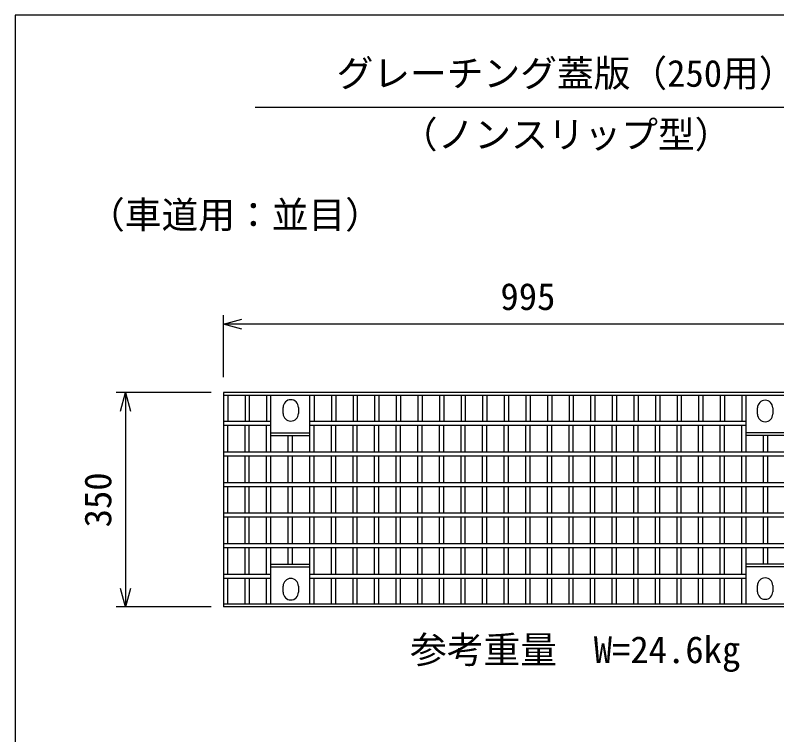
# Model space of a CAD drawing. Units: millimetres, scale not verified. Extents: x -25200 to 25200, y -8910 to 8910.
# Drawn here: x -16762 to -15518, y 2258 to 3433 of the extents above; entities that cross this region are included whole.
import ezdxf
from ezdxf.enums import TextEntityAlignment as Align

# ---------------------------------------------------------------- set-up
doc = ezdxf.new("R2010")
doc.units = ezdxf.units.MM
doc.header["$LTSCALE"] = 30
for name, color, linetype, lineweight in [('0-0_DIM', 7, 'Continuous', 25), ('0-2_HATCH', 6, 'Continuous', 25), ('0-7_TXT', 7, 'Continuous', 25)]:
    doc.layers.add(name, color=color, linetype=linetype, lineweight=lineweight)
doc.styles.add('ＭＳ ゴシック', font='')
doc.styles.get('ＭＳ ゴシック').set_extended_font_data('MS Gothic')

msp = doc.modelspace()

# ---------------------------------------------------------------- linework, layer by layer
at = {"layer": '0-0_DIM'}
for p, q in [((-16422.21, 2841.63), (-16422.21, 2943.22)), ((-15427.21, 2928.22), (-16422.21, 2928.22)), ((-16442.21, 2816.41), (-16597.21, 2816.41)), ((-16582.21, 2816.41), (-16582.21, 2466.41)), ((-16442.21, 2466.41), (-16597.21, 2466.41))]:
    msp.add_line(p, q, dxfattribs=at)
for points in [[(-16392.21, 2920.18), (-16422.21, 2928.22), (-16392.21, 2936.26)], [(-16590.25, 2786.41), (-16582.21, 2816.41), (-16574.17, 2786.41)], [(-16574.17, 2496.41), (-16582.21, 2466.41), (-16590.25, 2496.41)]]:
    msp.add_lwpolyline(points, dxfattribs=at)
at = {"layer": '0-2_HATCH'}
for p, q in [((-15427.21, 2816.41), (-16422.21, 2816.41)), ((-16422.21, 2816.41), (-16422.21, 2466.41)), ((-15427.21, 2811.91), (-16422.21, 2811.91)), ((-16415.21, 2811.91), (-16415.21, 2769.41)), ((-16386.93, 2811.91), (-16386.93, 2769.41)), ((-16379.93, 2811.91), (-16379.93, 2769.41)), ((-16351.64, 2811.91), (-16351.64, 2769.41)), ((-16344.64, 2719.41), (-16344.64, 2811.91)), ((-16281.07, 2719.41), (-16281.07, 2811.91)), ((-16274.07, 2811.91), (-16274.07, 2769.41)), ((-16245.78, 2811.91), (-16245.78, 2769.41)), ((-16238.78, 2811.91), (-16238.78, 2769.41)), ((-16210.5, 2811.91), (-16210.5, 2769.41)), ((-16203.5, 2811.91), (-16203.5, 2769.41)), ((-16175.21, 2811.91), (-16175.21, 2769.41)), ((-16168.21, 2811.91), (-16168.21, 2769.41)), ((-16139.93, 2811.91), (-16139.93, 2769.41)), ((-16132.93, 2811.91), (-16132.93, 2769.41)), ((-16104.64, 2811.91), (-16104.64, 2769.41)), ((-16097.64, 2811.91), (-16097.64, 2769.41)), ((-16069.36, 2811.91), (-16069.36, 2769.41)), ((-16062.36, 2811.91), (-16062.36, 2769.41)), ((-16034.07, 2811.91), (-16034.07, 2769.41)), ((-16027.07, 2811.91), (-16027.07, 2769.41)), ((-15998.78, 2811.91), (-15998.78, 2769.41)), ((-15991.78, 2811.91), (-15991.78, 2769.41)), ((-15963.5, 2811.91), (-15963.5, 2769.41)), ((-15956.5, 2811.91), (-15956.5, 2769.41)), ((-15928.21, 2811.91), (-15928.21, 2769.41)), ((-15921.21, 2811.91), (-15921.21, 2769.41)), ((-15892.93, 2811.91), (-15892.93, 2769.41)), ((-15885.93, 2811.91), (-15885.93, 2769.41)), ((-15857.64, 2811.91), (-15857.64, 2769.41)), ((-15850.64, 2811.91), (-15850.64, 2769.41)), ((-15822.36, 2811.91), (-15822.36, 2769.41)), ((-15815.36, 2811.91), (-15815.36, 2769.41)), ((-15787.07, 2811.91), (-15787.07, 2769.41)), ((-15780.07, 2811.91), (-15780.07, 2769.41)), ((-15751.78, 2811.91), (-15751.78, 2769.41)), ((-15744.78, 2811.91), (-15744.78, 2769.41)), ((-15716.5, 2811.91), (-15716.5, 2769.41)), ((-15709.5, 2811.91), (-15709.5, 2769.41)), ((-15681.21, 2811.91), (-15681.21, 2769.41)), ((-15674.21, 2811.91), (-15674.21, 2769.41)), ((-15645.93, 2811.91), (-15645.93, 2769.41)), ((-15638.93, 2811.91), (-15638.93, 2769.41)), ((-15610.64, 2811.91), (-15610.64, 2769.41)), ((-15603.64, 2811.91), (-15603.64, 2769.41)), ((-15575.36, 2811.91), (-15575.36, 2769.41)), ((-15568.36, 2719.41), (-15568.36, 2811.91)), ((-16324.71, 2782.41), (-16324.71, 2792.41)), ((-16299.71, 2792.41), (-16299.71, 2782.41)), ((-15549.71, 2781.41), (-15549.71, 2791.41)), ((-15524.71, 2791.41), (-15524.71, 2781.41)), ((-16344.64, 2769.41), (-16422.21, 2769.41)), ((-16422.21, 2763.41), (-16344.64, 2763.41)), ((-16415.21, 2719.41), (-16415.21, 2763.41)), ((-16386.93, 2719.41), (-16386.93, 2763.41)), ((-16379.93, 2719.41), (-16379.93, 2763.41)), ((-16351.64, 2719.41), (-16351.64, 2763.41)), ((-15568.36, 2769.41), (-16281.07, 2769.41)), ((-16281.07, 2763.41), (-15568.36, 2763.41)), ((-16274.07, 2719.41), (-16274.07, 2763.41)), ((-16245.78, 2719.41), (-16245.78, 2763.41)), ((-16238.78, 2719.41), (-16238.78, 2763.41)), ((-16210.5, 2719.41), (-16210.5, 2763.41)), ((-16203.5, 2719.41), (-16203.5, 2763.41)), ((-16175.21, 2719.41), (-16175.21, 2763.41)), ((-16168.21, 2719.41), (-16168.21, 2763.41)), ((-16139.93, 2719.41), (-16139.93, 2763.41)), ((-16132.93, 2719.41), (-16132.93, 2763.41)), ((-16104.64, 2719.41), (-16104.64, 2763.41)), ((-16097.64, 2719.41), (-16097.64, 2763.41)), ((-16069.36, 2719.41), (-16069.36, 2763.41)), ((-16062.36, 2719.41), (-16062.36, 2763.41)), ((-16034.07, 2719.41), (-16034.07, 2763.41)), ((-16027.07, 2719.41), (-16027.07, 2763.41)), ((-15998.78, 2719.41), (-15998.78, 2763.41)), ((-15991.78, 2719.41), (-15991.78, 2763.41)), ((-15963.5, 2719.41), (-15963.5, 2763.41)), ((-15956.5, 2719.41), (-15956.5, 2763.41)), ((-15928.21, 2719.41), (-15928.21, 2763.41)), ((-15921.21, 2719.41), (-15921.21, 2763.41)), ((-15892.93, 2719.41), (-15892.93, 2763.41)), ((-15885.93, 2719.41), (-15885.93, 2763.41)), ((-15857.64, 2719.41), (-15857.64, 2763.41)), ((-15850.64, 2719.41), (-15850.64, 2763.41)), ((-15822.36, 2719.41), (-15822.36, 2763.41)), ((-15815.36, 2719.41), (-15815.36, 2763.41)), ((-15787.07, 2719.41), (-15787.07, 2763.41)), ((-15780.07, 2719.41), (-15780.07, 2763.41)), ((-15751.78, 2719.41), (-15751.78, 2763.41)), ((-15744.78, 2719.41), (-15744.78, 2763.41)), ((-15716.5, 2719.41), (-15716.5, 2763.41)), ((-15709.5, 2719.41), (-15709.5, 2763.41)), ((-15681.21, 2719.41), (-15681.21, 2763.41)), ((-15674.21, 2719.41), (-15674.21, 2763.41)), ((-15645.93, 2719.41), (-15645.93, 2763.41)), ((-15638.93, 2719.41), (-15638.93, 2763.41)), ((-15610.64, 2719.41), (-15610.64, 2763.41)), ((-15603.64, 2719.41), (-15603.64, 2763.41)), ((-15575.36, 2719.41), (-15575.36, 2763.41)), ((-16344.64, 2750.91), (-16281.07, 2750.91)), ((-15504.78, 2750.91), (-15568.36, 2750.91)), ((-16344.64, 2746.41), (-16281.07, 2746.41)), ((-16316.36, 2719.41), (-16316.36, 2746.41)), ((-16309.36, 2719.41), (-16309.36, 2746.41)), ((-15504.78, 2746.41), (-15568.36, 2746.41)), ((-15540.07, 2719.41), (-15540.07, 2746.41)), ((-15533.07, 2719.41), (-15533.07, 2746.41)), ((-15427.21, 2719.41), (-16422.21, 2719.41)), ((-16422.21, 2713.41), (-15427.21, 2713.41)), ((-16415.21, 2669.41), (-16415.21, 2713.41)), ((-16386.93, 2669.41), (-16386.93, 2713.41)), ((-16379.93, 2669.41), (-16379.93, 2713.41)), ((-16351.64, 2669.41), (-16351.64, 2713.41)), ((-16344.64, 2669.41), (-16344.64, 2713.41)), ((-16316.36, 2669.41), (-16316.36, 2713.41)), ((-16309.36, 2669.41), (-16309.36, 2713.41)), ((-16281.07, 2669.41), (-16281.07, 2713.41)), ((-16274.07, 2669.41), (-16274.07, 2713.41)), ((-16245.78, 2669.41), (-16245.78, 2713.41)), ((-16238.78, 2669.41), (-16238.78, 2713.41)), ((-16210.5, 2669.41), (-16210.5, 2713.41)), ((-16203.5, 2669.41), (-16203.5, 2713.41)), ((-16175.21, 2669.41), (-16175.21, 2713.41)), ((-16168.21, 2669.41), (-16168.21, 2713.41)), ((-16139.93, 2669.41), (-16139.93, 2713.41)), ((-16132.93, 2669.41), (-16132.93, 2713.41)), ((-16104.64, 2669.41), (-16104.64, 2713.41)), ((-16097.64, 2669.41), (-16097.64, 2713.41)), ((-16069.36, 2669.41), (-16069.36, 2713.41)), ((-16062.36, 2669.41), (-16062.36, 2713.41)), ((-16034.07, 2669.41), (-16034.07, 2713.41)), ((-16027.07, 2669.41), (-16027.07, 2713.41)), ((-15998.78, 2669.41), (-15998.78, 2713.41)), ((-15991.78, 2669.41), (-15991.78, 2713.41)), ((-15963.5, 2669.41), (-15963.5, 2713.41)), ((-15956.5, 2669.41), (-15956.5, 2713.41)), ((-15928.21, 2669.41), (-15928.21, 2713.41)), ((-15921.21, 2669.41), (-15921.21, 2713.41)), ((-15892.93, 2669.41), (-15892.93, 2713.41)), ((-15885.93, 2669.41), (-15885.93, 2713.41)), ((-15857.64, 2669.41), (-15857.64, 2713.41)), ((-15850.64, 2669.41), (-15850.64, 2713.41)), ((-15822.36, 2669.41), (-15822.36, 2713.41)), ((-15815.36, 2669.41), (-15815.36, 2713.41)), ((-15787.07, 2669.41), (-15787.07, 2713.41)), ((-15780.07, 2669.41), (-15780.07, 2713.41)), ((-15751.78, 2669.41), (-15751.78, 2713.41)), ((-15744.78, 2669.41), (-15744.78, 2713.41)), ((-15716.5, 2669.41), (-15716.5, 2713.41)), ((-15709.5, 2669.41), (-15709.5, 2713.41)), ((-15681.21, 2669.41), (-15681.21, 2713.41)), ((-15674.21, 2669.41), (-15674.21, 2713.41)), ((-15645.93, 2669.41), (-15645.93, 2713.41)), ((-15638.93, 2669.41), (-15638.93, 2713.41)), ((-15610.64, 2669.41), (-15610.64, 2713.41)), ((-15603.64, 2669.41), (-15603.64, 2713.41)), ((-15575.36, 2669.41), (-15575.36, 2713.41)), ((-15568.36, 2669.41), (-15568.36, 2713.41)), ((-15540.07, 2669.41), (-15540.07, 2713.41)), ((-15533.07, 2669.41), (-15533.07, 2713.41)), ((-15427.21, 2669.41), (-16422.21, 2669.41)), ((-16422.21, 2663.41), (-15427.21, 2663.41)), ((-16415.21, 2619.41), (-16415.21, 2663.41)), ((-16386.93, 2619.41), (-16386.93, 2663.41)), ((-16379.93, 2619.41), (-16379.93, 2663.41)), ((-16351.64, 2619.41), (-16351.64, 2663.41)), ((-16344.64, 2619.41), (-16344.64, 2663.41)), ((-16316.36, 2619.41), (-16316.36, 2663.41)), ((-16309.36, 2619.41), (-16309.36, 2663.41)), ((-16281.07, 2619.41), (-16281.07, 2663.41)), ((-16274.07, 2619.41), (-16274.07, 2663.41)), ((-16245.78, 2619.41), (-16245.78, 2663.41)), ((-16238.78, 2619.41), (-16238.78, 2663.41)), ((-16210.5, 2619.41), (-16210.5, 2663.41)), ((-16203.5, 2619.41), (-16203.5, 2663.41)), ((-16175.21, 2619.41), (-16175.21, 2663.41)), ((-16168.21, 2619.41), (-16168.21, 2663.41)), ((-16139.93, 2619.41), (-16139.93, 2663.41)), ((-16132.93, 2619.41), (-16132.93, 2663.41)), ((-16104.64, 2619.41), (-16104.64, 2663.41)), ((-16097.64, 2619.41), (-16097.64, 2663.41)), ((-16069.36, 2619.41), (-16069.36, 2663.41)), ((-16062.36, 2619.41), (-16062.36, 2663.41)), ((-16034.07, 2619.41), (-16034.07, 2663.41)), ((-16027.07, 2619.41), (-16027.07, 2663.41)), ((-15998.78, 2619.41), (-15998.78, 2663.41)), ((-15991.78, 2619.41), (-15991.78, 2663.41)), ((-15963.5, 2619.41), (-15963.5, 2663.41)), ((-15956.5, 2619.41), (-15956.5, 2663.41)), ((-15928.21, 2619.41), (-15928.21, 2663.41)), ((-15921.21, 2619.41), (-15921.21, 2663.41)), ((-15892.93, 2619.41), (-15892.93, 2663.41)), ((-15885.93, 2619.41), (-15885.93, 2663.41)), ((-15857.64, 2619.41), (-15857.64, 2663.41)), ((-15850.64, 2619.41), (-15850.64, 2663.41)), ((-15822.36, 2619.41), (-15822.36, 2663.41)), ((-15815.36, 2619.41), (-15815.36, 2663.41)), ((-15787.07, 2619.41), (-15787.07, 2663.41)), ((-15780.07, 2619.41), (-15780.07, 2663.41)), ((-15751.78, 2619.41), (-15751.78, 2663.41)), ((-15744.78, 2619.41), (-15744.78, 2663.41)), ((-15716.5, 2619.41), (-15716.5, 2663.41)), ((-15709.5, 2619.41), (-15709.5, 2663.41)), ((-15681.21, 2619.41), (-15681.21, 2663.41)), ((-15674.21, 2619.41), (-15674.21, 2663.41)), ((-15645.93, 2619.41), (-15645.93, 2663.41)), ((-15638.93, 2619.41), (-15638.93, 2663.41)), ((-15610.64, 2619.41), (-15610.64, 2663.41)), ((-15603.64, 2619.41), (-15603.64, 2663.41)), ((-15575.36, 2619.41), (-15575.36, 2663.41)), ((-15568.36, 2619.41), (-15568.36, 2663.41)), ((-15540.07, 2619.41), (-15540.07, 2663.41)), ((-15533.07, 2619.41), (-15533.07, 2663.41)), ((-15427.21, 2619.41), (-16422.21, 2619.41)), ((-16422.21, 2613.41), (-15427.21, 2613.41)), ((-16415.21, 2569.41), (-16415.21, 2613.41)), ((-16386.93, 2569.41), (-16386.93, 2613.41)), ((-16379.93, 2569.41), (-16379.93, 2613.41)), ((-16351.64, 2569.41), (-16351.64, 2613.41)), ((-16344.64, 2569.41), (-16344.64, 2613.41)), ((-16316.36, 2569.41), (-16316.36, 2613.41)), ((-16309.36, 2569.41), (-16309.36, 2613.41)), ((-16281.07, 2569.41), (-16281.07, 2613.41)), ((-16274.07, 2569.41), (-16274.07, 2613.41)), ((-16245.78, 2569.41), (-16245.78, 2613.41)), ((-16238.78, 2569.41), (-16238.78, 2613.41)), ((-16210.5, 2569.41), (-16210.5, 2613.41)), ((-16203.5, 2569.41), (-16203.5, 2613.41)), ((-16175.21, 2569.41), (-16175.21, 2613.41)), ((-16168.21, 2569.41), (-16168.21, 2613.41)), ((-16139.93, 2569.41), (-16139.93, 2613.41)), ((-16132.93, 2569.41), (-16132.93, 2613.41)), ((-16104.64, 2569.41), (-16104.64, 2613.41)), ((-16097.64, 2569.41), (-16097.64, 2613.41)), ((-16069.36, 2569.41), (-16069.36, 2613.41)), ((-16062.36, 2569.41), (-16062.36, 2613.41)), ((-16034.07, 2569.41), (-16034.07, 2613.41)), ((-16027.07, 2569.41), (-16027.07, 2613.41)), ((-15998.78, 2569.41), (-15998.78, 2613.41)), ((-15991.78, 2569.41), (-15991.78, 2613.41)), ((-15963.5, 2569.41), (-15963.5, 2613.41)), ((-15956.5, 2569.41), (-15956.5, 2613.41)), ((-15928.21, 2569.41), (-15928.21, 2613.41)), ((-15921.21, 2569.41), (-15921.21, 2613.41)), ((-15892.93, 2569.41), (-15892.93, 2613.41)), ((-15885.93, 2569.41), (-15885.93, 2613.41)), ((-15857.64, 2569.41), (-15857.64, 2613.41)), ((-15850.64, 2569.41), (-15850.64, 2613.41)), ((-15822.36, 2569.41), (-15822.36, 2613.41)), ((-15815.36, 2569.41), (-15815.36, 2613.41)), ((-15787.07, 2569.41), (-15787.07, 2613.41)), ((-15780.07, 2569.41), (-15780.07, 2613.41)), ((-15751.78, 2569.41), (-15751.78, 2613.41)), ((-15744.78, 2569.41), (-15744.78, 2613.41)), ((-15716.5, 2569.41), (-15716.5, 2613.41)), ((-15709.5, 2569.41), (-15709.5, 2613.41)), ((-15681.21, 2569.41), (-15681.21, 2613.41)), ((-15674.21, 2569.41), (-15674.21, 2613.41)), ((-15645.93, 2569.41), (-15645.93, 2613.41)), ((-15638.93, 2569.41), (-15638.93, 2613.41)), ((-15610.64, 2569.41), (-15610.64, 2613.41)), ((-15603.64, 2569.41), (-15603.64, 2613.41)), ((-15575.36, 2569.41), (-15575.36, 2613.41)), ((-15568.36, 2569.41), (-15568.36, 2613.41)), ((-15540.07, 2569.41), (-15540.07, 2613.41)), ((-15533.07, 2569.41), (-15533.07, 2613.41)), ((-15427.21, 2569.41), (-16422.21, 2569.41)), ((-16422.21, 2563.41), (-15427.21, 2563.41)), ((-16415.21, 2519.41), (-16415.21, 2563.41)), ((-16386.93, 2519.41), (-16386.93, 2563.41)), ((-16379.93, 2519.41), (-16379.93, 2563.41)), ((-16351.64, 2519.41), (-16351.64, 2563.41)), ((-16344.64, 2470.91), (-16344.64, 2563.41)), ((-16316.36, 2536.41), (-16316.36, 2563.41)), ((-16309.36, 2536.41), (-16309.36, 2563.41)), ((-16281.07, 2470.91), (-16281.07, 2563.41)), ((-16274.07, 2519.41), (-16274.07, 2563.41)), ((-16245.78, 2519.41), (-16245.78, 2563.41)), ((-16238.78, 2519.41), (-16238.78, 2563.41)), ((-16210.5, 2519.41), (-16210.5, 2563.41)), ((-16203.5, 2519.41), (-16203.5, 2563.41)), ((-16175.21, 2519.41), (-16175.21, 2563.41)), ((-16168.21, 2519.41), (-16168.21, 2563.41)), ((-16139.93, 2519.41), (-16139.93, 2563.41)), ((-16132.93, 2519.41), (-16132.93, 2563.41)), ((-16104.64, 2519.41), (-16104.64, 2563.41)), ((-16097.64, 2519.41), (-16097.64, 2563.41)), ((-16069.36, 2519.41), (-16069.36, 2563.41)), ((-16062.36, 2519.41), (-16062.36, 2563.41)), ((-16034.07, 2519.41), (-16034.07, 2563.41)), ((-16027.07, 2519.41), (-16027.07, 2563.41)), ((-15998.78, 2519.41), (-15998.78, 2563.41)), ((-15991.78, 2519.41), (-15991.78, 2563.41)), ((-15963.5, 2519.41), (-15963.5, 2563.41)), ((-15956.5, 2519.41), (-15956.5, 2563.41)), ((-15928.21, 2519.41), (-15928.21, 2563.41)), ((-15921.21, 2519.41), (-15921.21, 2563.41)), ((-15892.93, 2519.41), (-15892.93, 2563.41)), ((-15885.93, 2519.41), (-15885.93, 2563.41)), ((-15857.64, 2519.41), (-15857.64, 2563.41)), ((-15850.64, 2519.41), (-15850.64, 2563.41)), ((-15822.36, 2519.41), (-15822.36, 2563.41)), ((-15815.36, 2519.41), (-15815.36, 2563.41)), ((-15787.07, 2519.41), (-15787.07, 2563.41)), ((-15780.07, 2519.41), (-15780.07, 2563.41)), ((-15751.78, 2519.41), (-15751.78, 2563.41)), ((-15744.78, 2519.41), (-15744.78, 2563.41)), ((-15716.5, 2519.41), (-15716.5, 2563.41)), ((-15709.5, 2519.41), (-15709.5, 2563.41)), ((-15681.21, 2519.41), (-15681.21, 2563.41)), ((-15674.21, 2519.41), (-15674.21, 2563.41)), ((-15645.93, 2519.41), (-15645.93, 2563.41)), ((-15638.93, 2519.41), (-15638.93, 2563.41)), ((-15610.64, 2519.41), (-15610.64, 2563.41)), ((-15603.64, 2519.41), (-15603.64, 2563.41)), ((-15575.36, 2519.41), (-15575.36, 2563.41)), ((-15568.36, 2470.91), (-15568.36, 2563.41)), ((-15540.07, 2536.41), (-15540.07, 2563.41)), ((-15533.07, 2536.41), (-15533.07, 2563.41)), ((-16344.64, 2536.41), (-16281.07, 2536.41)), ((-16344.64, 2531.91), (-16281.07, 2531.91)), ((-15504.78, 2536.41), (-15568.36, 2536.41)), ((-15504.78, 2531.91), (-15568.36, 2531.91)), ((-16344.64, 2519.41), (-16422.21, 2519.41)), ((-16422.21, 2513.41), (-16344.64, 2513.41)), ((-16415.21, 2470.91), (-16415.21, 2513.41)), ((-16386.93, 2470.91), (-16386.93, 2513.41)), ((-16379.93, 2513.41), (-16379.93, 2470.91)), ((-16351.64, 2470.91), (-16351.64, 2513.41)), ((-15568.36, 2519.41), (-16281.07, 2519.41)), ((-16281.07, 2513.41), (-15568.36, 2513.41)), ((-16274.07, 2470.91), (-16274.07, 2513.41)), ((-16245.78, 2470.91), (-16245.78, 2513.41)), ((-16238.78, 2470.91), (-16238.78, 2513.41)), ((-16210.5, 2470.91), (-16210.5, 2513.41)), ((-16203.5, 2470.91), (-16203.5, 2513.41)), ((-16175.21, 2470.91), (-16175.21, 2513.41)), ((-16168.21, 2470.91), (-16168.21, 2513.41)), ((-16139.93, 2470.91), (-16139.93, 2513.41)), ((-16132.93, 2470.91), (-16132.93, 2513.41)), ((-16104.64, 2470.91), (-16104.64, 2513.41)), ((-16097.64, 2470.91), (-16097.64, 2513.41)), ((-16069.36, 2470.91), (-16069.36, 2513.41)), ((-16062.36, 2470.91), (-16062.36, 2513.41)), ((-16034.07, 2470.91), (-16034.07, 2513.41)), ((-16027.07, 2470.91), (-16027.07, 2513.41)), ((-15998.78, 2470.91), (-15998.78, 2513.41)), ((-15991.78, 2470.91), (-15991.78, 2513.41)), ((-15963.5, 2470.91), (-15963.5, 2513.41)), ((-15956.5, 2470.91), (-15956.5, 2513.41)), ((-15928.21, 2470.91), (-15928.21, 2513.41)), ((-15921.21, 2470.91), (-15921.21, 2513.41)), ((-15892.93, 2470.91), (-15892.93, 2513.41)), ((-15885.93, 2470.91), (-15885.93, 2513.41)), ((-15857.64, 2470.91), (-15857.64, 2513.41)), ((-15850.64, 2470.91), (-15850.64, 2513.41)), ((-15822.36, 2470.91), (-15822.36, 2513.41)), ((-15815.36, 2470.91), (-15815.36, 2513.41)), ((-15787.07, 2470.91), (-15787.07, 2513.41)), ((-15780.07, 2470.91), (-15780.07, 2513.41)), ((-15751.78, 2470.91), (-15751.78, 2513.41)), ((-15744.78, 2470.91), (-15744.78, 2513.41)), ((-15716.5, 2470.91), (-15716.5, 2513.41)), ((-15709.5, 2470.91), (-15709.5, 2513.41)), ((-15681.21, 2470.91), (-15681.21, 2513.41)), ((-15674.21, 2470.91), (-15674.21, 2513.41)), ((-15645.93, 2470.91), (-15645.93, 2513.41)), ((-15638.93, 2470.91), (-15638.93, 2513.41)), ((-15610.64, 2470.91), (-15610.64, 2513.41)), ((-15603.64, 2470.91), (-15603.64, 2513.41)), ((-15575.36, 2470.91), (-15575.36, 2513.41)), ((-15549.71, 2491.41), (-15549.71, 2501.41)), ((-15524.71, 2501.41), (-15524.71, 2491.41)), ((-16324.71, 2490.41), (-16324.71, 2500.41)), ((-16299.71, 2500.41), (-16299.71, 2490.41)), ((-15427.21, 2470.91), (-16422.21, 2470.91)), ((-15427.21, 2466.41), (-16422.21, 2466.41))]:
    msp.add_line(p, q, dxfattribs=at)
for centre, start, end in [((-16312.21, 2792.41), 0, 180), ((-15537.21, 2791.41), 0, 180), ((-16312.21, 2782.41), 180, 0), ((-15537.21, 2781.41), 180, 0), ((-15537.21, 2501.41), 0, 180), ((-16312.21, 2500.41), 0, 180), ((-16312.21, 2490.41), 180, 0), ((-15537.21, 2491.41), 180, 0)]:
    msp.add_arc(centre, 12.5, start, end, dxfattribs=at)
at = {"layer": '0-7_TXT'}
msp.add_line((-16370.17, 3282.74), (-15354.58, 3282.74), dxfattribs=at)
msp.add_lwpolyline([(-16762.38, 1082.74), (-14962.38, 1082.74), (-14962.38, 3432.74), (-16762.38, 3432.74)], close=True, dxfattribs=at)

# ---------------------------------------------------------------- texts
at = {"layer": '0-0_DIM', "style": 'ＭＳ ゴシック'}
for s, p in [('（車道用：並目）', (-16643.35, 3071.59)), ('995', (-15969.71, 2938.22)), ('参考重量\u3000W=24.6kg', (-16117.23, 2361.48))]:
    msp.add_text(s, height=43.99, dxfattribs=at).set_placement(p, align=Align.BOTTOM_LEFT)
msp.add_text('350', height=43.99, rotation=90, dxfattribs=at).set_placement((-16592.21, 2596.41), align=Align.BOTTOM_LEFT)
at = {"layer": '0-7_TXT', "style": 'ＭＳ ゴシック'}
for s, p in [('グレーチング蓋版（250用）', (-16237.38, 3302.74)), ('（ノンスリップ型）', (-16132.38, 3202.74))]:
    msp.add_text(s, height=43.99, dxfattribs=at).set_placement(p, align=Align.BOTTOM_LEFT)

doc.saveas('drawing.dxf')
